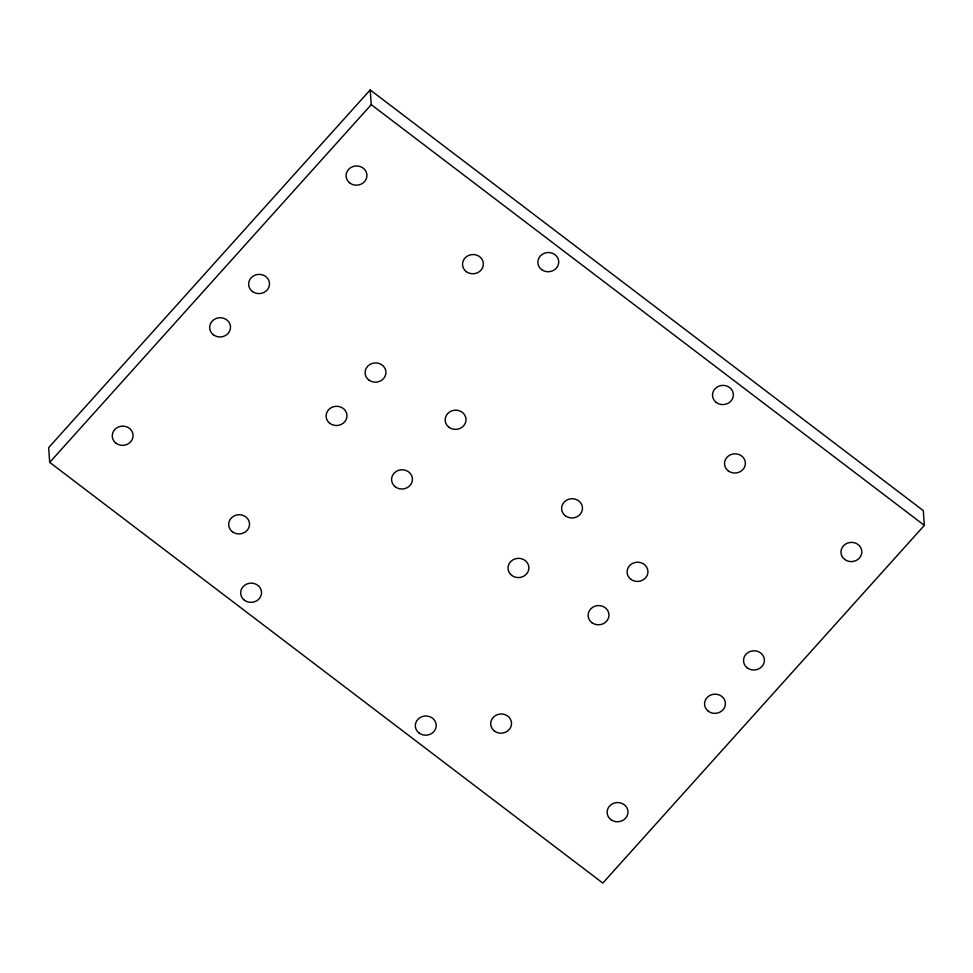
<?xml version="1.0" encoding="UTF-8"?>
<svg xmlns="http://www.w3.org/2000/svg" width="973" height="973" viewBox="0 0 973 973"><rect width="100%" height="100%" fill="white"/><g stroke="black" fill="none" stroke-linecap="round" stroke-linejoin="round"><path stroke-width="1.46" d="M370.19 89.917L48.65 447.641L49.708 462.382L602.81 883.083L924.35 525.359L923.292 510.618L370.19 89.917L371.248 104.658L49.708 462.382M371.248 104.658L924.35 525.359M395.318 486.853A10.448 9.621 -4.1 0 0 412.297 480.942A10.448 9.621 -4.1 0 0 398.431 470.397A10.448 9.621 -4.1 0 0 395.318 486.853M448.906 427.232A10.448 9.621 -4.1 0 0 465.885 421.321A10.448 9.621 -4.1 0 0 452.019 410.776A10.448 9.621 -4.1 0 0 448.906 427.232M511.749 575.42A10.448 9.621 -4.1 0 0 528.74 569.509A10.448 9.621 -4.1 0 0 514.875 558.964A10.448 9.621 -4.1 0 0 511.749 575.42M565.349 515.799A10.448 9.621 -4.1 0 0 582.328 509.888A10.448 9.621 -4.1 0 0 568.463 499.344A10.448 9.621 -4.1 0 0 565.349 515.799M252.372 291.438A10.448 9.621 -4.1 0 0 269.363 285.527A10.448 9.621 -4.1 0 0 255.498 274.982A10.448 9.621 -4.1 0 0 252.372 291.438M844.698 559.451A10.448 9.621 -4.1 0 0 861.677 553.54A10.448 9.621 -4.1 0 0 847.811 542.995A10.448 9.621 -4.1 0 0 844.698 559.451M368.816 380.005A10.448 9.621 -4.1 0 0 385.795 374.094A10.448 9.621 -4.1 0 0 371.929 363.549A10.448 9.621 -4.1 0 0 368.816 380.005M747.252 667.855A10.448 9.621 -4.1 0 0 764.243 661.944A10.448 9.621 -4.1 0 0 750.378 651.399A10.448 9.621 -4.1 0 0 747.252 667.855M728.254 470.883A10.448 9.621 -4.1 0 0 745.233 464.972A10.448 9.621 -4.1 0 0 731.368 454.427A10.448 9.621 -4.1 0 0 728.254 470.883M466.262 271.601A10.448 9.621 -4.1 0 0 483.24 265.69A10.448 9.621 -4.1 0 0 469.375 255.145A10.448 9.621 -4.1 0 0 466.262 271.601M630.82 579.288A10.448 9.621 -4.1 0 0 647.799 573.377A10.448 9.621 -4.1 0 0 633.934 562.832A10.448 9.621 -4.1 0 0 630.82 579.288M349.818 183.033A10.448 9.621 -4.1 0 0 366.797 177.122A10.448 9.621 -4.1 0 0 352.931 166.578A10.448 9.621 -4.1 0 0 349.818 183.033M329.847 423.364A10.448 9.621 -4.1 0 0 346.826 417.453A10.448 9.621 -4.1 0 0 332.961 406.909A10.448 9.621 -4.1 0 0 329.847 423.364M213.403 334.797A10.448 9.621 -4.1 0 0 230.382 328.886A10.448 9.621 -4.1 0 0 216.517 318.341A10.448 9.621 -4.1 0 0 213.403 334.797M232.413 531.757A10.448 9.621 -4.1 0 0 249.392 525.858A10.448 9.621 -4.1 0 0 235.527 515.313A10.448 9.621 -4.1 0 0 232.413 531.757M115.969 443.189A10.448 9.621 -4.1 0 0 132.948 437.291A10.448 9.621 -4.1 0 0 119.083 426.746A10.448 9.621 -4.1 0 0 115.969 443.189M494.406 731.039A10.448 9.621 -4.1 0 0 511.384 725.14A10.448 9.621 -4.1 0 0 497.519 714.596A10.448 9.621 -4.1 0 0 494.406 731.039M591.839 622.647A10.448 9.621 -4.1 0 0 608.818 616.736A10.448 9.621 -4.1 0 0 594.953 606.191A10.448 9.621 -4.1 0 0 591.839 622.647M610.849 819.607A10.448 9.621 -4.1 0 0 627.828 813.708A10.448 9.621 -4.1 0 0 613.963 803.163A10.448 9.621 -4.1 0 0 610.849 819.607M708.283 711.214A10.448 9.621 -4.1 0 0 725.262 705.303A10.448 9.621 -4.1 0 0 711.397 694.758A10.448 9.621 -4.1 0 0 708.283 711.214M716.25 402.433A10.448 9.621 -4.1 0 0 733.228 396.534A10.448 9.621 -4.1 0 0 719.363 385.989A10.448 9.621 -4.1 0 0 716.25 402.433M541.584 269.582A10.448 9.621 -4.1 0 0 558.575 263.683A10.448 9.621 -4.1 0 0 544.71 253.126A10.448 9.621 -4.1 0 0 541.584 269.582M244.405 600.207A10.448 9.621 -4.1 0 0 261.384 594.296A10.448 9.621 -4.1 0 0 247.519 583.751A10.448 9.621 -4.1 0 0 244.405 600.207M419.071 733.058A10.448 9.621 -4.1 0 0 436.05 727.159A10.448 9.621 -4.1 0 0 422.185 716.602A10.448 9.621 -4.1 0 0 419.071 733.058"/></g></svg>
